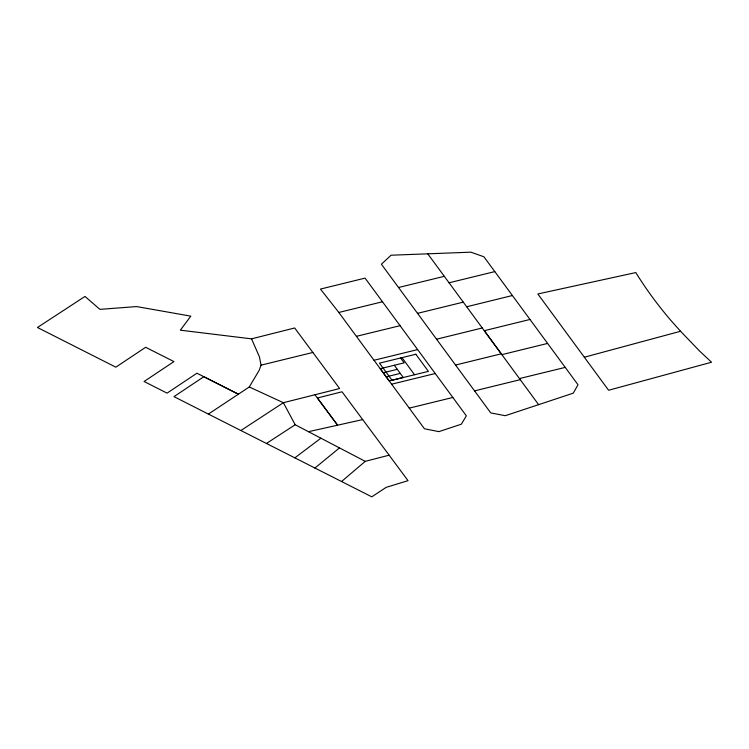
<?xml version="1.0" encoding="UTF-8"?>
<svg xmlns="http://www.w3.org/2000/svg" width="749" height="749" viewBox="0 0 749 749"><rect width="100%" height="100%" fill="white"/><g stroke="black" fill="none" stroke-linecap="round" stroke-linejoin="round"><path stroke-width="1.12" d="M251.533 338.848L259.426 356.833L261.045 365.156L259.191 370.296L249.286 386.971L208.391 414.085L173.974 396.633L203.831 376.728L238.266 394.133L196.931 373.217L167.064 393.141L144.08 381.494L173.937 361.589L145.662 347.283L115.833 367.179L37.45 327.491L84.983 296.435L99.898 309.365L136.627 306.575L190.817 316.153L180.331 330.187L251.533 338.848L294.685 327.968L339.625 388.534L283.375 402.709L240.878 430.516L208.391 414.085M341.544 481.523L365.24 461.356L389.143 455.186L408.036 480.671L386.184 487.346L371.785 496.83L240.878 430.516M314.917 468.022L339.494 447.911M294.834 457.845L320.9 438.202M266.429 443.474L295.181 424.749L365.24 461.356M538.625 404.657L505.266 415.704L490.764 412.924L381.41 264.219L391.072 255.222L470.896 252.17L483.91 256.785L578.003 384.761L573.294 393.15L538.625 404.657L427.754 253.808M584.342 357.217L680.569 331.264L699.66 351.122L711.55 362.226L608.609 390.257L537.838 293.964L635.807 272.57A781.347 451.104 0 0 0 670.758 320.282L680.569 331.264M466.683 306.762L512.4 295.518M436.545 339.213L482.272 327.968M398.524 287.504L444.307 276.325M449.063 282.794L494.808 271.606M338.82 312.464L382.486 301.763L466.355 415.854L461.347 424.187L438.905 431.63L424.44 428.765L338.258 311.696L320.45 289.077L365.063 278.122L382.486 301.763M417.549 313.344L463.285 302.156M356.393 336.338L400.06 325.684M261.045 365.156L312.857 352.47M529.992 319.458L484.303 330.693L501.268 353.818L455.551 365.035M374.013 360.269L417.614 349.596M383.216 372.777L397.288 369.332M386.203 376.841L400.275 373.395M501.877 354.642L547.566 343.435M391.605 384.2L435.206 373.536M519.469 378.573L565.233 367.385M474.548 390.884L520.227 379.659M409.272 408.13L452.845 397.466M389.143 455.186L362.685 419.599L308.448 431.686M249.286 386.971L283.375 402.709L295.181 424.749M314.983 394.751L337.593 425.198L317.398 397.991L342.04 391.783L362.685 419.599M401.988 357.638L414.553 374.753M400.575 357.985L404.16 362.853L380.239 368.714L389.18 380.904L403.252 377.459L394.311 365.269M415.826 354.249L379.471 363.153L392.036 380.267L428.4 371.364L415.826 354.249"/></g></svg>
